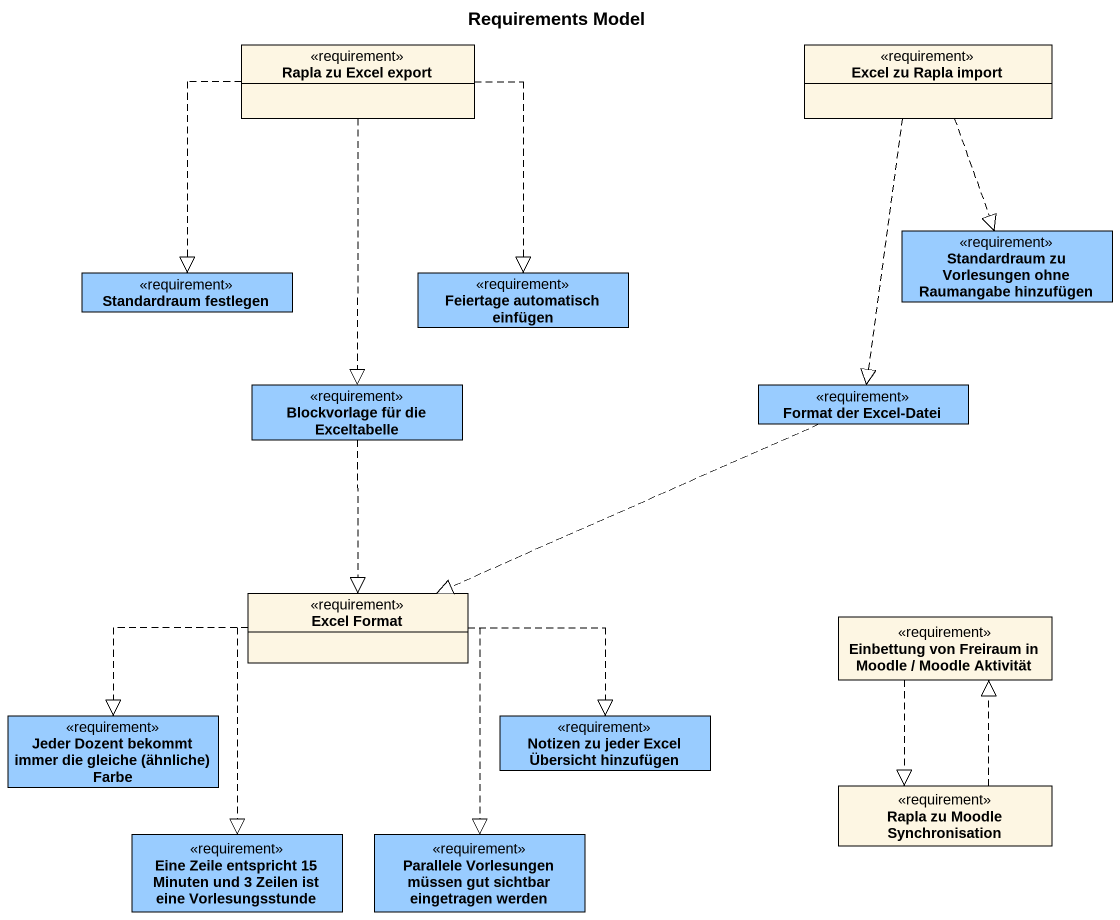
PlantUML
@startuml
title Requirements Model
hide circle
hide empty members
class "Rapla zu Excel export" as Rapla_zu_Excel_export <<requirement>>
class "Excel zu Rapla import" as Excel_zu_Rapla_import <<requirement>>
class "Standardraum zu Vorlesungen ohne Raumangabe hinzufügen" as Standardraum_zu_Vorlesungen <<requirement>> #99CCFF
class "Standardraum festlegen" as Standardraum_festlegen <<requirement>> #99CCFF
class "Feiertage automatisch einfügen" as Feiertage_automatisch <<requirement>> #99CCFF
class "Blockvorlage für die Exceltabelle" as Blockvorlage_für_die <<requirement>> #99CCFF
class "Format der Excel-Datei" as Format_der_Excel_Datei <<requirement>> #99CCFF
class "Excel Format" as Excel_Format <<requirement>>
class "Einbettung von Freiraum in Moodle / Moodle Aktivität" as Einbettung_von_Freiraum_in <<requirement>>
class "Jeder Dozent bekommt immer die gleiche (ähnliche) Farbe" as Jeder_Dozent_bekommt_immer <<requirement>> #99CCFF
class "Notizen zu jeder Excel Übersicht hinzufügen" as Notizen_zu_jeder_Excel <<requirement>> #99CCFF
class "Rapla zu Moodle Synchronisation" as Rapla_zu_Moodle <<requirement>>
class "Eine Zeile entspricht 15 Minuten und 3 Zeilen ist eine Vorlesungsstunde" as Eine_Zeile_entspricht_15 <<requirement>> #99CCFF
class "Parallele Vorlesungen müssen gut sichtbar eingetragen werden" as Parallele_Vorlesungen <<requirement>> #99CCFF
Rapla_zu_Excel_export ..|> Standardraum_festlegen
Rapla_zu_Excel_export ..|> Feiertage_automatisch
Rapla_zu_Excel_export ..|> Blockvorlage_für_die
Excel_zu_Rapla_import ..|> Standardraum_zu_Vorlesungen
Excel_zu_Rapla_import ..|> Format_der_Excel_Datei
Blockvorlage_für_die ..|> Excel_Format
Format_der_Excel_Datei .left.|> Excel_Format
Excel_Format .left.|> Jeder_Dozent_bekommt_immer
Excel_Format .right.|> Notizen_zu_jeder_Excel
Excel_Format ..|> Eine_Zeile_entspricht_15
Excel_Format ..|> Parallele_Vorlesungen
Einbettung_von_Freiraum_in ..|> Rapla_zu_Moodle
Rapla_zu_Moodle .up.|> Einbettung_von_Freiraum_in
@enduml
